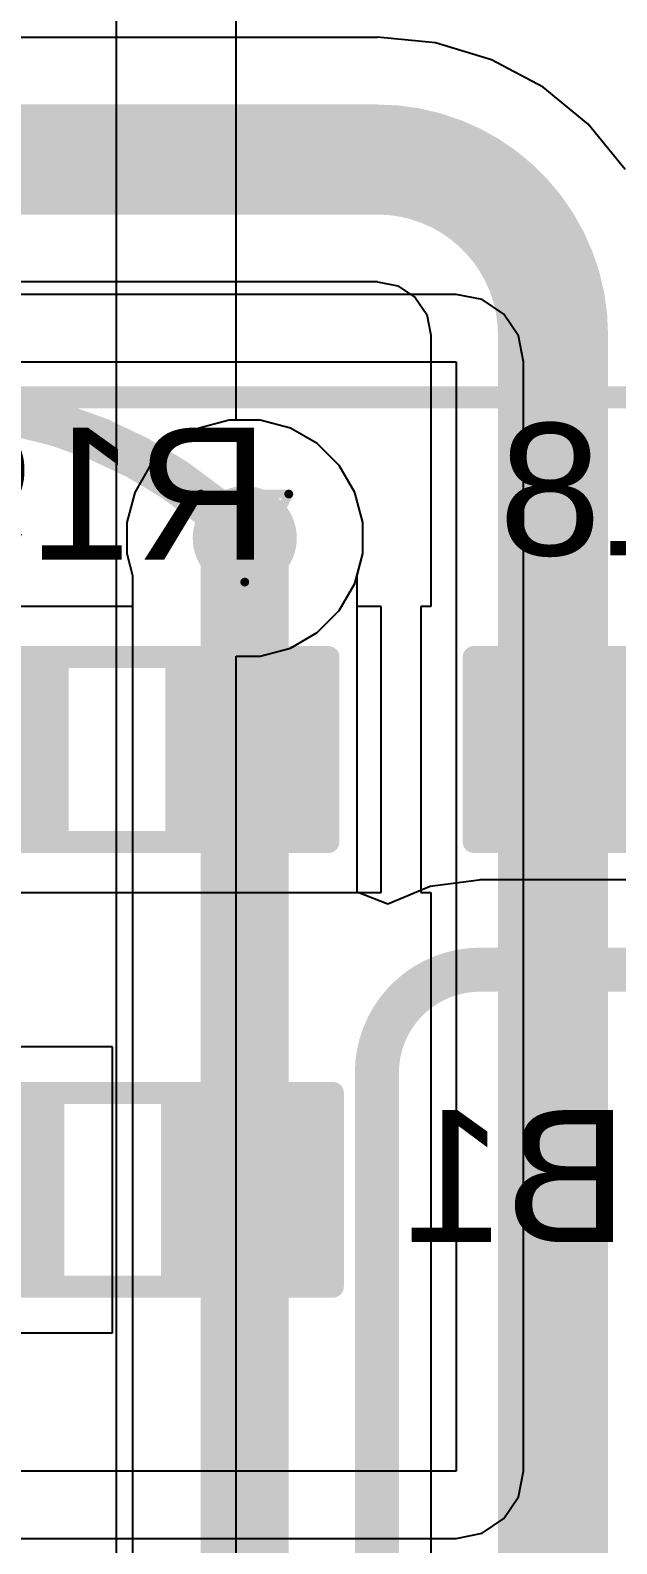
# Model space of a CAD drawing. Header units: inches. Extents: x 0 to 35.2, y -0.7 to 15.9.
# Drawn here: x 2.1933 to 2.3264, y 0.8435 to 1.1873 of the extents above; entities that cross this region are included whole.
import ezdxf

# ---------------------------------------------------------------- set-up
doc = ezdxf.new("R2010")
doc.units = ezdxf.units.IN
doc.header["$MEASUREMENT"] = 0
for name, color, linetype in [('Bottom Layer', 5, 'Continuous'), ('Bottom Overlay', 54, 'Continuous'), ('Bottom Paste', 16, 'Continuous'), ('Bottom Solder', 6, 'Continuous'), ('Drill Drawing', 1, 'Continuous'), ('GND1', 16, 'Continuous'), ('GND2', 76, 'Continuous'), ('Top Layer', 1, 'Continuous'), ('Top Overlay', 2, 'Continuous'), ('Via Holes', 16, 'Continuous')]:
    doc.layers.add(name, color=color, linetype=linetype)
doc.styles.add('Arial', font='', dxfattribs={"height": 0.2})
doc.styles.get('Arial').set_extended_font_data('Arial')

# ---------------------------------------------------------------- blocks, each defined once
blk = doc.blocks.new('SOIC_16_300____23')
at = {"layer": 'Top Overlay', "const_width": 0.005}
blk.add_lwpolyline([(0.151, -0.205), (-0.142, -0.205)], dxfattribs=at)
blk = doc.blocks.new('S______B______B_33')
at = {"layer": 'Bottom Layer'}
for points in [[(-0.015, 0.0175), (-0.015, -0.0175), (-0.045, -0.0175), (-0.045, 0.0175)], [(0.045, 0.0175), (0.045, -0.0175), (0.015, -0.0175), (0.015, 0.0175)]]:
    blk.add_hatch(color=5, dxfattribs=at).paths.add_polyline_path(points)
at = {"layer": 'Bottom Paste'}
for points in [[(-0.015, 0.0175), (-0.015, -0.0175), (-0.045, -0.0175), (-0.045, 0.0175)], [(0.045, 0.0175), (0.045, -0.0175), (0.015, -0.0175), (0.015, 0.0175)]]:
    blk.add_hatch(color=16, dxfattribs=at).paths.add_polyline_path(points)
at = {"layer": 'Bottom Solder'}
for points in [[(-0.011, 0.0215), (-0.011, -0.0215), (-0.049, -0.0215), (-0.049, 0.0215)], [(0.049, 0.0215), (0.049, -0.0215), (0.011, -0.0215), (0.011, 0.0215)]]:
    blk.add_hatch(color=6, dxfattribs=at).paths.add_polyline_path(points)
at = {"layer": 'Bottom Overlay', "const_width": 0.005}
for points in [[(0.05, 0.022), (-0.05, 0.022)], [(-0.05, 0.022), (-0.05, -0.022)], [(0.05, 0.022), (0.05, -0.022)], [(0.05, -0.022), (-0.05, -0.022)]]:
    blk.add_lwpolyline(points, dxfattribs=at)
at = {"layer": 'Bottom Overlay', "const_width": 0.0025}
for points in [[(-0.05125, 0.022, 1), (-0.04875, 0.022, 1)], [(-0.05125, 0.022, 1), (-0.04875, 0.022, 1)], [(0.04875, 0.022, 1), (0.05125, 0.022, 1)], [(0.04875, 0.022, 1), (0.05125, 0.022, 1)], [(-0.05125, -0.022, 1), (-0.04875, -0.022, 1)], [(-0.05125, -0.022, 1), (-0.04875, -0.022, 1)], [(0.04875, -0.022, 1), (0.05125, -0.022, 1)], [(0.04875, -0.022, 1), (0.05125, -0.022, 1)]]:
    blk.add_lwpolyline(points, format="xyb", close=True, dxfattribs=at)
blk = doc.blocks.new('R___0603_B_90')
at = {"layer": 'Bottom Layer'}
for points in [[(-0.045, -0.0175), (-0.045, 0.0175), (-0.015, 0.0175), (-0.015, -0.0175)], [(0.015, -0.0175), (0.015, 0.0175), (0.045, 0.0175), (0.045, -0.0175)]]:
    blk.add_hatch(color=5, dxfattribs=at).paths.add_polyline_path(points)
at = {"layer": 'Bottom Paste'}
for points in [[(-0.045, -0.0175), (-0.045, 0.0175), (-0.015, 0.0175), (-0.015, -0.0175)], [(0.015, -0.0175), (0.015, 0.0175), (0.045, 0.0175), (0.045, -0.0175)]]:
    blk.add_hatch(color=16, dxfattribs=at).paths.add_polyline_path(points)
at = {"layer": 'Bottom Solder'}
for points in [[(-0.049, -0.0215), (-0.049, 0.0215), (-0.011, 0.0215), (-0.011, -0.0215)], [(0.011, -0.0215), (0.011, 0.0215), (0.049, 0.0215), (0.049, -0.0215)]]:
    blk.add_hatch(color=6, dxfattribs=at).paths.add_polyline_path(points)
at = {"layer": 'Bottom Overlay', "const_width": 0.005}
for points in [[(-0.048, 0.021), (0.048, 0.021)], [(-0.048, -0.021), (-0.048, 0.021)], [(0.048, -0.021), (0.048, 0.021)], [(-0.048, -0.021), (0.048, -0.021)]]:
    blk.add_lwpolyline(points, dxfattribs=at)
at = {"layer": 'Bottom Overlay', "const_width": 0.0025}
for points in [[(-0.04925, 0.021, 1), (-0.04675, 0.021, 1)], [(-0.04925, 0.021, 1), (-0.04675, 0.021, 1)], [(0.04675, 0.021, 1), (0.04925, 0.021, 1)], [(0.04675, 0.021, 1), (0.04925, 0.021, 1)], [(-0.04925, -0.021, 1), (-0.04675, -0.021, 1)], [(-0.04925, -0.021, 1), (-0.04675, -0.021, 1)], [(0.04675, -0.021, 1), (0.04925, -0.021, 1)], [(0.04675, -0.021, 1), (0.04925, -0.021, 1)]]:
    blk.add_lwpolyline(points, format="xyb", close=True, dxfattribs=at)
blk = doc.blocks.new('R___0603_B_91')
at = {"layer": 'Bottom Layer'}
for points in [[(-0.045, -0.0175), (-0.045, 0.0175), (-0.015, 0.0175), (-0.015, -0.0175)], [(0.015, -0.0175), (0.015, 0.0175), (0.045, 0.0175), (0.045, -0.0175)]]:
    blk.add_hatch(color=5, dxfattribs=at).paths.add_polyline_path(points)
at = {"layer": 'Bottom Paste'}
for points in [[(-0.045, -0.0175), (-0.045, 0.0175), (-0.015, 0.0175), (-0.015, -0.0175)], [(0.015, -0.0175), (0.015, 0.0175), (0.045, 0.0175), (0.045, -0.0175)]]:
    blk.add_hatch(color=16, dxfattribs=at).paths.add_polyline_path(points)
at = {"layer": 'Bottom Solder'}
for points in [[(-0.049, -0.0215), (-0.049, 0.0215), (-0.011, 0.0215), (-0.011, -0.0215)], [(0.011, -0.0215), (0.011, 0.0215), (0.049, 0.0215), (0.049, -0.0215)]]:
    blk.add_hatch(color=6, dxfattribs=at).paths.add_polyline_path(points)
at = {"layer": 'Bottom Overlay', "const_width": 0.005}
for points in [[(0.048, 0.021), (-0.048, 0.021)], [(-0.048, 0.021), (-0.048, -0.021)], [(0.048, 0.021), (0.048, -0.021)], [(0.048, -0.021), (-0.048, -0.021)]]:
    blk.add_lwpolyline(points, dxfattribs=at)
at = {"layer": 'Bottom Overlay', "const_width": 0.0025}
for points in [[(-0.04925, 0.021, 1), (-0.04675, 0.021, 1)], [(-0.04925, 0.021, 1), (-0.04675, 0.021, 1)], [(0.04675, 0.021, 1), (0.04925, 0.021, 1)], [(0.04675, 0.021, 1), (0.04925, 0.021, 1)], [(-0.04925, -0.021, 1), (-0.04675, -0.021, 1)], [(-0.04925, -0.021, 1), (-0.04675, -0.021, 1)], [(0.04675, -0.021, 1), (0.04925, -0.021, 1)], [(0.04675, -0.021, 1), (0.04925, -0.021, 1)]]:
    blk.add_lwpolyline(points, format="xyb", close=True, dxfattribs=at)

msp = doc.modelspace()

# ---------------------------------------------------------------- hatches: boundary and pattern name
at = {"layer": 'Bottom Layer'}
h = msp.add_hatch(color=5, dxfattribs=at)
edge = h.paths.add_edge_path()
edge.add_arc((2.24197, 1.07192), 0.01181, 0, 360)
at = {"layer": 'GND1'}
h = msp.add_hatch(color=16, dxfattribs=at)
edge = h.paths.add_edge_path()
edge.add_arc((2.24197, 1.07192), 0.01181, 0, 360)
at = {"layer": 'GND2'}
h = msp.add_hatch(color=76, dxfattribs=at)
edge = h.paths.add_edge_path()
edge.add_arc((2.24197, 1.07192), 0.01181, 0, 360)
at = {"layer": 'Top Layer'}
h = msp.add_hatch(color=1, dxfattribs=at)
edge = h.paths.add_edge_path()
edge.add_arc((2.24197, 1.07192), 0.01181, 0, 360)
at = {"layer": 'Via Holes'}
h = msp.add_hatch(color=7, dxfattribs=at)
edge = h.paths.add_edge_path()
edge.add_arc((2.24197, 1.07192), 0.00591, 0, 360)

# ---------------------------------------------------------------- linework, layer by layer
at = {"layer": 'Bottom Layer'}
for p, q in [((2.27209, 1.18565), (1.6779, 1.18565)), ((2.2853, 1.18444), (2.27209, 1.18574)), ((2.27209, 1.18574), (2.27209, 1.18565)), ((2.298, 1.18059), (2.2853, 1.18444)), ((2.3097, 1.17433), (2.298, 1.18059)), ((2.31996, 1.16591), (2.3097, 1.17433)), ((2.32838, 1.15565), (2.31996, 1.16591)), ((2.01757, 1.13018), (2.27209, 1.13018)), ((2.27209, 1.13018), (2.27209, 1.13015)), ((2.27209, 1.13015), (2.27672, 1.12922)), ((2.27672, 1.12922), (2.28065, 1.1266)), ((2.28065, 1.1266), (2.28328, 1.12267)), ((2.28328, 1.12267), (2.2842, 1.11803)), ((2.2842, 1.11803), (2.28423, 1.11803)), ((2.28423, 1.11803), (2.28423, 1.05639)), ((2.23162, 1.09691), (2.22551, 1.09338)), ((2.23844, 1.09874), (2.23162, 1.09691)), ((2.2455, 1.09874), (2.23844, 1.09874)), ((2.25232, 1.09691), (2.2455, 1.09874)), ((2.25843, 1.09338), (2.25232, 1.09691)), ((2.22551, 1.09338), (2.22051, 1.08839)), ((2.26342, 1.08839), (2.25843, 1.09338)), ((2.22051, 1.08839), (2.21698, 1.08227)), ((2.26695, 1.08227), (2.26342, 1.08839)), ((2.21698, 1.08227), (2.21516, 1.07545)), ((2.26878, 1.07545), (2.26695, 1.08227)), ((2.21516, 1.07545), (2.21516, 1.0684)), ((2.26878, 1.0684), (2.26878, 1.07545)), ((2.21516, 1.0684), (2.21648, 1.06346)), ((2.26746, 1.06346), (2.26878, 1.0684)), ((2.21648, 1.06346), (2.21648, 1.05639)), ((2.26746, 1.05639), (2.26746, 1.06346)), ((2.21648, 1.05639), (2.15297, 1.05639)), ((2.27297, 1.05639), (2.26746, 1.05639)), ((2.27297, 0.99139), (2.27297, 1.05639)), ((2.28423, 1.05639), (2.28197, 1.05639)), ((2.28197, 1.05639), (2.28197, 0.99139)), ((2.15297, 0.99139), (2.27297, 0.99139)), ((2.28197, 0.99139), (2.28423, 0.99139)), ((2.28423, 0.99139), (2.28423, 0.75389)), ((2.21197, 0.95639), (2.15197, 0.95639)), ((2.21197, 0.89139), (2.21197, 0.95639)), ((2.16335, 0.89139), (2.21197, 0.89139))]:
    msp.add_line(p, q, dxfattribs=at)
for points, const_width in [([(1.64111, 1.15791), (2.27209, 1.15791)], 0.025), ([(2.31197, 1.02389), (2.31197, 1.11803)], 0.025), ([(2.24197, 1.02489), (2.24197, 1.07192)], 0.02), ([(2.31197, 0.72389), (2.31197, 1.02389)], 0.025), ([(2.24197, 1.02489), (2.24297, 1.02389)], 0.01), ([(2.24197, 0.77389), (2.24197, 0.92389)], 0.02)]:
    msp.add_lwpolyline(points, dxfattribs=dict(at, const_width=const_width))
for points, const_width in [([(2.26584, 1.15791, 1), (2.27834, 1.15791, 1)], 0.0125), ([(2.26584, 1.15791, 1), (2.27834, 1.15791, 1)], 0.0125), ([(2.30572, 1.11803, 1), (2.31822, 1.11803, 1)], 0.0125), ([(2.30572, 1.11803, 1), (2.31822, 1.11803, 1)], 0.0125), ([(2.23697, 1.07192, 1), (2.24697, 1.07192, 1)], 0.01), ([(2.23697, 1.02489, 1), (2.24697, 1.02489, 1)], 0.01), ([(2.30572, 1.02389, 1), (2.31822, 1.02389, 1)], 0.0125), ([(2.30572, 1.02389, 1), (2.31822, 1.02389, 1)], 0.0125), ([(2.23947, 1.02489, 1), (2.24447, 1.02489, 1)], 0.005), ([(2.24047, 1.02389, 1), (2.24547, 1.02389, 1)], 0.005), ([(2.23697, 0.92389, 1), (2.24697, 0.92389, 1)], 0.01)]:
    msp.add_lwpolyline(points, format="xyb", close=True, dxfattribs=dict(at, const_width=const_width))
at = {"layer": 'Bottom Layer', "const_width": 0.025}
msp.add_lwpolyline([(2.27209, 1.15791, -0.414214), (2.31197, 1.11803)], format="xyb", dxfattribs=at)
at = {"layer": 'Drill Drawing', "const_width": 0.002}
for points in [[(2.23197, 1.08192), (2.25197, 1.08192)], [(2.23197, 1.08192), (2.24197, 1.06192)], [(2.24197, 1.06192), (2.25197, 1.08192)]]:
    msp.add_lwpolyline(points, dxfattribs=at)
at = {"layer": 'Drill Drawing', "const_width": 0.001}
for points in [[(2.23147, 1.08192, 1), (2.23247, 1.08192, 1)], [(2.23147, 1.08192, 1), (2.23247, 1.08192, 1)], [(2.25147, 1.08192, 1), (2.25247, 1.08192, 1)], [(2.25147, 1.08192, 1), (2.25247, 1.08192, 1)], [(2.24147, 1.06192, 1), (2.24247, 1.06192, 1)], [(2.24147, 1.06192, 1), (2.24247, 1.06192, 1)]]:
    msp.add_lwpolyline(points, format="xyb", close=True, dxfattribs=at)
at = {"layer": 'GND1'}
for p, q in [((2.21277, 1.25707), (2.21277, 0.72)), ((2.24, 1.14019), (2.24, 1.25707)), ((2.24, 1.09874), (2.24, 1.14019)), ((2.2455, 1.09874), (2.24, 1.09874)), ((2.25232, 1.09691), (2.2455, 1.09874)), ((2.25843, 1.09338), (2.25232, 1.09691)), ((2.26342, 1.08839), (2.25843, 1.09338)), ((2.26695, 1.08227), (2.26342, 1.08839)), ((2.26878, 1.07545), (2.26695, 1.08227)), ((2.26878, 1.0684), (2.26878, 1.07545)), ((2.26695, 1.06158), (2.26878, 1.0684)), ((2.26342, 1.05546), (2.26695, 1.06158)), ((2.25843, 1.05047), (2.26342, 1.05546)), ((2.25232, 1.04694), (2.25843, 1.05047)), ((2.24, 0.69789), (2.24, 1.04511)), ((2.24, 1.04511), (2.2455, 1.04511)), ((2.2455, 1.04511), (2.25232, 1.04694))]:
    msp.add_line(p, q, dxfattribs=at)
at = {"layer": 'GND2'}
for p, q in [((2.29, 1.12728), (1.73639, 1.12728)), ((2.29585, 1.12612), (2.29, 1.12728)), ((2.30081, 1.1228), (2.29585, 1.12612)), ((2.30413, 1.11784), (2.30081, 1.1228)), ((2.30529, 1.11199), (2.30413, 1.11784)), ((1.05938, 1.11199), (2.29, 1.11199)), ((2.29, 1.11199), (2.29, 0.86)), ((2.30529, 0.86), (2.30529, 1.11199)), ((2.29, 0.86), (1.86411, 0.86)), ((2.30413, 0.85415), (2.30529, 0.86)), ((2.30081, 0.84919), (2.30413, 0.85415)), ((2.29585, 0.84587), (2.30081, 0.84919)), ((2.29, 0.84471), (2.29585, 0.84587)), ((1.87903, 0.84471), (2.29, 0.84471))]:
    msp.add_line(p, q, dxfattribs=at)
at = {"layer": 'GND2', "const_width": 0.01}
msp.add_lwpolyline([(2.17047, 1.102, -0.198912), (2.24118, 1.07271)], format="xyb", dxfattribs=at)
msp.add_lwpolyline([(2.24118, 1.07271), (2.24197, 1.07192)], dxfattribs=at)
at = {"layer": 'GND2', "const_width": 0.005}
for points in [[(2.23868, 1.07271, 1), (2.24368, 1.07271, 1)], [(2.23868, 1.07271, 1), (2.24368, 1.07271, 1)], [(2.23947, 1.07192, 1), (2.24447, 1.07192, 1)]]:
    msp.add_lwpolyline(points, format="xyb", close=True, dxfattribs=at)
at = {"layer": 'Top Layer'}
for p, q in [((2.23162, 1.09691), (2.22551, 1.09338)), ((2.23844, 1.09874), (2.23162, 1.09691)), ((2.2455, 1.09874), (2.23844, 1.09874)), ((2.25232, 1.09691), (2.2455, 1.09874)), ((2.25843, 1.09338), (2.25232, 1.09691)), ((2.22551, 1.09338), (2.22051, 1.08839)), ((2.26342, 1.08839), (2.25843, 1.09338)), ((2.22051, 1.08839), (2.21698, 1.08227)), ((2.26695, 1.08227), (2.26342, 1.08839)), ((2.21698, 1.08227), (2.21516, 1.07545)), ((2.26878, 1.07545), (2.26695, 1.08227)), ((2.21516, 1.07545), (2.21516, 1.0684)), ((2.26878, 1.0684), (2.26878, 1.07545)), ((2.21516, 1.0684), (2.21648, 1.06346)), ((2.26746, 1.06346), (2.26878, 1.0684)), ((2.21648, 1.06346), (2.21648, 0.74938)), ((2.26746, 0.99152), (2.26746, 1.06346)), ((2.29513, 0.99423), (2.28405, 0.99278)), ((2.29539, 0.99429), (2.29513, 0.99423)), ((2.39464, 0.99429), (2.29539, 0.99429)), ((2.27446, 0.9888), (2.26746, 0.99152)), ((2.28405, 0.99278), (2.27446, 0.9888))]:
    msp.add_line(p, q, dxfattribs=at)
for points, const_width in [([(2.24197, 0.74826), (2.24197, 1.07192)], 0.02), ([(2.29539, 0.97389), (2.4689, 0.97389)], 0.01), ([(2.27197, 0.38083), (2.27197, 0.95048)], 0.01)]:
    msp.add_lwpolyline(points, dxfattribs=dict(at, const_width=const_width))
for points, const_width in [([(2.23697, 1.07192, 1), (2.24697, 1.07192, 1)], 0.01), ([(2.29289, 0.97389, 1), (2.29789, 0.97389, 1)], 0.005), ([(2.29289, 0.97389, 1), (2.29789, 0.97389, 1)], 0.005), ([(2.26947, 0.95048, 1), (2.27447, 0.95048, 1)], 0.005), ([(2.26947, 0.95048, 1), (2.27447, 0.95048, 1)], 0.005)]:
    msp.add_lwpolyline(points, format="xyb", close=True, dxfattribs=dict(at, const_width=const_width))
at = {"layer": 'Top Layer', "const_width": 0.01}
msp.add_lwpolyline([(2.27197, 0.95048, -0.414214), (2.29539, 0.97389)], format="xyb", dxfattribs=at)

# ---------------------------------------------------------------- block references
at = {"rotation": 180}
for name, p in [('SOIC_16_300____23', (2.27697, 0.89889)), ('R___0603_B_91', (2.34197, 1.02389)), ('S______B______B_33', (2.21197, 0.92389))]:
    msp.add_blockref(name, p, dxfattribs=at)
msp.add_blockref('R___0603_B_90', (2.21297, 1.02389))

# ---------------------------------------------------------------- texts
at = {"layer": 'Bottom Overlay', "style": 'Arial', "text_generation_flag": 2}
for s, p in [('R19', (2.24749, 1.067)), ('R18', (2.37649, 1.068)), ('SB1', (2.35699, 0.912))]:
    msp.add_text(s, height=0.03, dxfattribs=at).set_placement(p)

doc.saveas('drawing.dxf')
